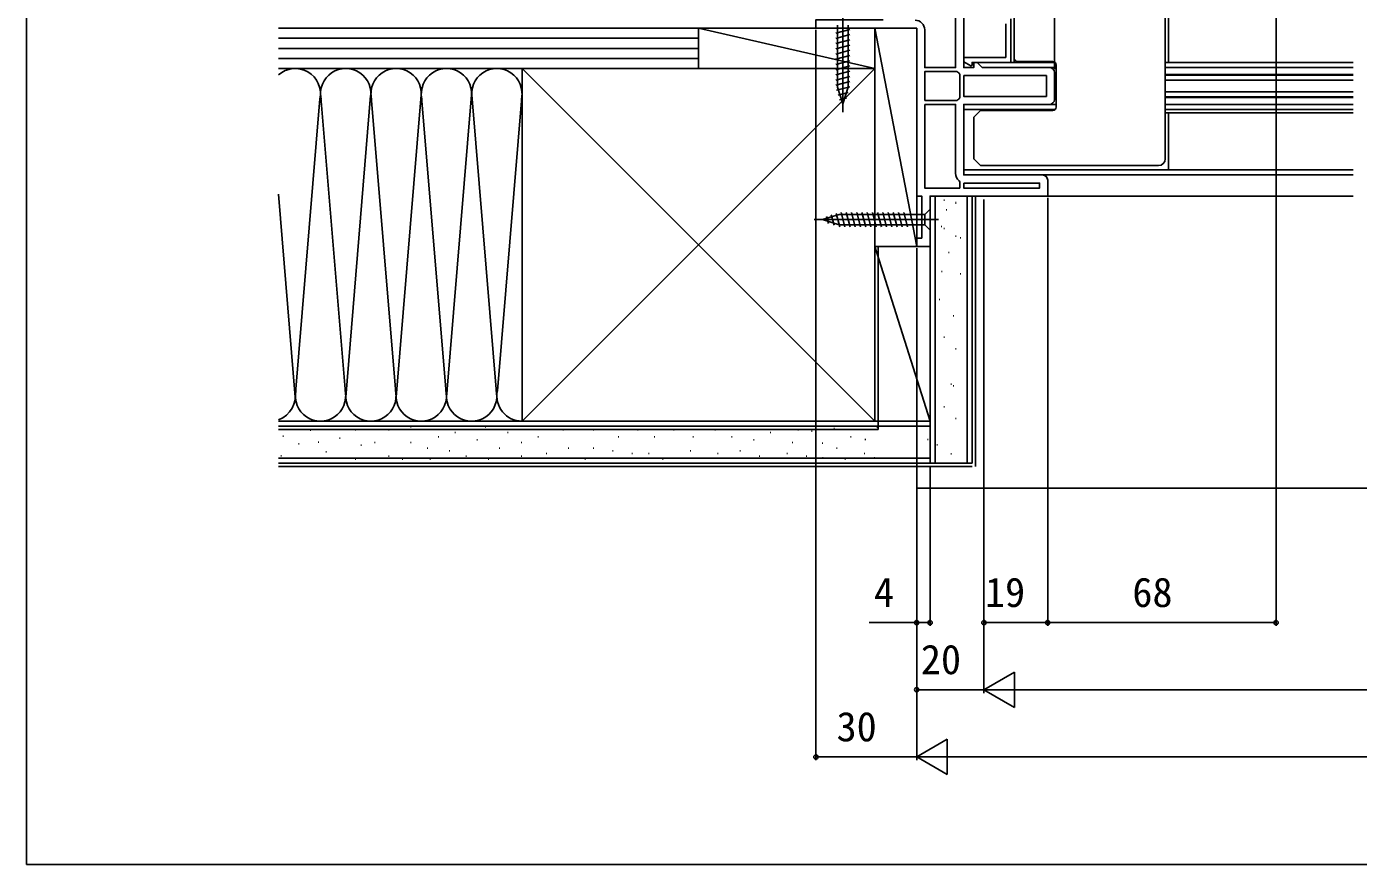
# Model space of a CAD drawing. Units: millimetres, scale not verified. Extents: x -525 to 525, y -783 to 779.
# Drawn here: x -525 to -128.5, y -782.8 to -533.3 of the extents above; entities that cross this region are included whole.
import ezdxf
from ezdxf.enums import TextEntityAlignment as Align

# ---------------------------------------------------------------- set-up
doc = ezdxf.new("R2010")
doc.units = ezdxf.units.MM
doc.header["$LTSCALE"] = 4
for name, color, linetype in [('0-2_YKK_11', 7, 'Continuous'), ('0-4_YKK_12', 2, 'Continuous'), ('0-5_YKK_13', 4, 'Continuous'), ('0-7_YKK_D', 6, 'Continuous'), ('0-8_YKK_ZWAK', 7, 'Continuous'), ('0-9_YSS_K', 3, 'Continuous'), ('0-A_YSS_KE', 3, 'Continuous')]:
    doc.layers.add(name, color=color, linetype=linetype)
doc.styles.add('ＭＳ ゴシック', font='')
doc.styles.get('ＭＳ ゴシック').set_extended_font_data('MS Gothic')

msp = doc.modelspace()

# ---------------------------------------------------------------- linework, layer by layer
at = {"layer": '0-2_YKK_11'}
msp.add_line((-219, -547), (-219, -555), dxfattribs=at)
for points in [[(-220.5, -494.5), (-240.5, -494.5), (-242, -496), (-243, -496), (-243, -494.5), (-246, -494.5), (-246, -545.5), (-243, -545.5), (-243, -544), (-242, -544), (-240.5, -545.5), (-220.5, -545.5)], [(-248.4, -513), (-248.4, -545.5), (-257.6, -545.5), (-257.6, -534.3)], [(-221, -579), (-221, -583.8), (-256, -583.8), (-256, -598.8), (-260, -598.8), (-260, -596.3), (-258.5, -596.3), (-258.5, -583.8), (-260, -583.8), (-260, -533.8), (-290, -533.8), (-290, -531.3), (-270, -531.3)], [(-232, -531.044), (-232, -544), (-243.5, -544), (-243.5, -544.827), (-243.84, -545.023), (-246, -543.776), (-246, -542.5), (-233.5, -542.5), (-233.5, -532.5)], [(-247.711, -546.876), (-248.092, -546.7), (-257.6, -546.7), (-257.6, -555.3)], [(-247.377, -554.789), (-247.2, -554.408), (-247.2, -547.592), (-247.377, -547.211)], [(-257.6, -555.3), (-248.092, -555.3), (-247.711, -555.124)], [(-257.6, -556.5), (-257.6, -581.4), (-247.2, -581.4), (-247.2, -579.592), (-247.377, -579.211)], [(-248.4, -577), (-248.4, -556.5), (-257.6, -556.5)], [(-220.5, -556.5), (-246, -556.5), (-246, -577.5), (-222.5, -577.5)]]:
    msp.add_lwpolyline(points, dxfattribs=at)
for points in [[(-246, -547.9), (-221.4, -547.9), (-221.4, -554.1), (-246, -554.1)], [(-246, -579.9), (-223.4, -579.9), (-223.4, -581.4), (-246, -581.4)]]:
    msp.add_lwpolyline(points, close=True, dxfattribs=at)
for centre, radius, start, end in [((-260.5, -534.3), 2.9, 0.00001, 89.99999), ((-245.5, -545), 2.9, 220.32022, 229.67978), ((-220.5, -547), 1.5, 0.00001, 89.99999), ((-245.5, -557), 2.9, 130.32022, 139.67978), ((-220.5, -555), 1.5, 270.00001, 359.99999), ((-245.5, -577), 2.9, 179.99999, 229.67978), ((-222.5, -579), 1.5, 0.00001, 89.99999)]:
    msp.add_arc(centre, radius, start, end, dxfattribs=at)
at = {"layer": '0-4_YKK_12'}
for p, q in [((-185, -513.5), (-185, -544)), ((-232.5, -544), (-218.793, -544)), ((-220.5, -545.5), (-218.5, -545.5)), ((-186, -544), (-130, -544)), ((-186, -545.5), (-130, -545.5)), ((-219.03, -547.6), (-218.5, -547.6)), ((-219, -548.85), (-218.5, -548.85)), ((-186, -547.6), (-130, -547.6)), ((-186, -547.75), (-130, -547.75)), ((-186, -549.3), (-130, -549.3)), ((-219, -553.15), (-218.5, -553.15)), ((-219, -554.4), (-218.5, -554.4)), ((-186, -552.7), (-130, -552.7)), ((-186, -554.25), (-130, -554.25)), ((-186, -554.4), (-130, -554.4)), ((-246, -558), (-218.793, -558)), ((-220.5, -556.5), (-218.5, -556.5)), ((-186, -556.5), (-130, -556.5)), ((-186, -558), (-130, -558)), ((-186, -559), (-130, -559)), ((-185, -559), (-185, -576)), ((-246, -576), (-130, -576)), ((-222.5, -577.5), (-130, -577.5)), ((-221.5, -583.8), (-130, -583.8))]:
    msp.add_line(p, q, dxfattribs=at)
at = {"layer": '0-5_YKK_13'}
for p, q in [((-282, -528.8), (-282, -558.8)), ((-231, -542.7), (-231, -528.872)), ((-186, -529.149), (-186, -571.847)), ((-279.9, -534.151), (-284.1, -535.276)), ((-283.55, -532.85), (-283.55, -551.384)), ((-280.45, -532.85), (-280.45, -551.384)), ((-279.9, -535.704), (-284.1, -536.829)), ((-279.9, -537.257), (-284.1, -538.382)), ((-279.9, -538.81), (-284.1, -539.935)), ((-279.9, -540.363), (-284.1, -541.488)), ((-279.9, -541.916), (-284.1, -543.041)), ((-231, -542.7), (-231, -544)), ((-279.9, -543.469), (-284.1, -544.594)), ((-279.9, -545.021), (-284.1, -546.147)), ((-279.9, -546.574), (-284.1, -547.7)), ((-219.5, -543.7), (-230, -543.7)), ((-220, -544), (-220, -543.7)), ((-218.5, -557.3), (-218.5, -544.7)), ((-279.9, -548.127), (-284.1, -549.253)), ((-279.9, -549.68), (-284.1, -550.806)), ((-279.9, -551.233), (-283.841, -552.289)), ((-282, -556.3), (-283.55, -551.384)), ((-282, -556.3), (-283.55, -551.384)), ((-280.354, -552.908), (-283.39, -553.721)), ((-280.889, -554.604), (-282.938, -555.153)), ((-282, -556.3), (-280.45, -551.384)), ((-241.553, -558.853), (-243, -560.3)), ((-243, -560.3), (-243, -571.774)), ((-186, -571.847), (-186, -572.7)), ((-288, -590.799), (-283.084, -589.249)), ((-288, -590.799), (-283.084, -589.249)), ((-286.304, -591.911), (-286.853, -589.861)), ((-284.608, -592.446), (-285.421, -589.409)), ((-282.933, -592.899), (-283.989, -588.958)), ((-257.55, -589.25), (-283.084, -589.249)), ((-281.38, -592.899), (-282.506, -588.699)), ((-279.827, -592.899), (-280.953, -588.699)), ((-278.274, -592.899), (-279.4, -588.699)), ((-276.722, -592.899), (-277.847, -588.699)), ((-275.169, -592.899), (-276.294, -588.699)), ((-273.616, -592.9), (-274.741, -588.7)), ((-272.063, -592.9), (-273.188, -588.7)), ((-270.51, -592.9), (-271.635, -588.7)), ((-268.957, -592.9), (-270.082, -588.7)), ((-267.404, -592.9), (-268.529, -588.7)), ((-265.851, -592.9), (-266.976, -588.7)), ((-264.298, -592.9), (-265.424, -588.7)), ((-262.745, -592.9), (-263.871, -588.7)), ((-253.5, -590.8), (-290.5, -590.799)), ((-288, -590.799), (-283.084, -592.349)), ((-257.55, -592.35), (-283.084, -592.349)), ((-256, -593.9), (-257.55, -592.35))]:
    msp.add_line(p, q, dxfattribs=at)
for points in [[(-241.553, -558.853), (-241, -558.3), (-219.5, -558.3)], [(-241, -574.7), (-243, -572.699), (-243, -571.774)], [(-241, -574.7), (-234.5, -574.7), (-188, -574.7)], [(-256, -593.9), (-256, -587.7), (-257.55, -589.25), (-257.55, -592.35)]]:
    msp.add_lwpolyline(points, dxfattribs=at)
for centre, radius, start, end in [((-230, -542.7), 1, 180, 270), ((-219.5, -544.7), 1, 360, 90), ((-219.5, -557.3), 1, 270, 0), ((-188, -572.7), 2, 270, 0)]:
    msp.add_arc(centre, radius, start, end, dxfattribs=at)
at = {"layer": '0-7_YKK_D'}
for p, q in [((-219, -546), (-219, -407.05)), ((-153, -512.5), (-153, -711.8)), ((-290, -534.301), (-290, -751.8)), ((-240, -584.8), (-240, -731.8)), ((-240, -584.8), (-240, -731.8)), ((-240, -584.8), (-240, -711.8)), ((-221, -584.3), (-221, -711.8)), ((-221, -584.3), (-221, -711.8)), ((-260, -599.25), (-260, -751.8)), ((-260, -599.3), (-260, -751.8)), ((-260, -599.3), (-260, -731.8)), ((-260, -599.3), (-260, -711.8)), ((-256, -664.298), (-256, -711.8)), ((-240, -710.8), (-221, -710.8)), ((-221, -710.8), (-153, -710.8)), ((-240, -730.8), (-230.907, -725.55)), ((-230.907, -736.05), (-230.907, -725.55)), ((-260, -730.8), (-240, -730.8)), ((-240, -730.8), (-230.907, -736.05)), ((-240, -730.8), (-221.813, -730.8)), ((-229.5, -730.8), (229.5, -730.8)), ((-260, -750.8), (-250.907, -745.55)), ((-250.907, -756.05), (-250.907, -745.55)), ((-290, -750.8), (-260, -750.8)), ((-260, -750.8), (-250.907, -756.05)), ((-260, -750.8), (-241.813, -750.8)), ((249.5, -750.8), (-249.5, -750.8))]:
    msp.add_line(p, q, dxfattribs=at)
msp.add_lwpolyline([(-256, -710.8), (-260, -710.8), (-274.118, -710.8)], dxfattribs=at)
for centre in [(-260, -710.8), (-256, -710.8), (-240, -710.8), (-221, -710.8), (-221, -710.8), (-153, -710.8), (-260, -730.8), (-290, -750.8)]:
    msp.add_circle(centre, 0.637, dxfattribs=at)
at = {"layer": '0-8_YKK_ZWAK'}
msp.add_line((-525, 747.2), (-525, -782.8), dxfattribs=at)
msp.add_lwpolyline([(-525, -782.8), (525, -782.8), (525, 747.2)], dxfattribs=at)
at = {"layer": '0-9_YSS_K'}
for p, q in [((-450, -533.8), (-325, -533.8)), ((-346, -533.8), (-301, -533.8)), ((-325, -545.8), (-325, -533.8)), ((-325, -533.8), (-272.5, -545.8)), ((-260, -598.8), (-272.5, -533.8)), ((-450, -536.8), (-325, -536.8)), ((-450, -539.8), (-325, -539.8)), ((-450, -542.8), (-325, -542.8)), ((-377.5, -545.8), (-450, -545.8)), ((-325, -545.8), (-450, -545.8)), ((-272.5, -650.8), (-377.5, -545.8)), ((-272.5, -545.8), (-377.5, -650.8)), ((-437.658, -554.832), (-445, -643.681)), ((-430, -643.681), (-437.577, -551.982)), ((-422.575, -553.832), (-430, -643.681)), ((-415, -643.681), (-422.501, -552.907)), ((-407.661, -554.865), (-415, -643.681)), ((-407.39, -554.245), (-400, -643.681)), ((-400, -643.681), (-392.658, -554.832)), ((-392.342, -554.832), (-385, -643.681)), ((-377.506, -552.994), (-384.842, -641.768)), ((-450, -583.173), (-445, -643.681)), ((-254.5, -663.298), (-254.5, -583.8)), ((-251.768, -584.987), (-251.968, -584.987)), ((-248.271, -585.686), (-248.471, -585.686)), ((-248.271, -585.852), (-248.471, -585.852)), ((-245, -663.298), (-245, -583.8)), ((-242.5, -664.3), (-242.5, -583.802)), ((-251.069, -587.873), (-251.269, -587.873)), ((-252.467, -592.846), (-252.667, -592.846)), ((-251.768, -593.468), (-251.968, -593.468)), ((-248.213, -595.715), (-248.413, -595.715)), ((-246.872, -596.265), (-247.072, -596.265)), ((-272.5, -598.8), (-256, -598.8)), ((-272.5, -650.8), (-272.5, -598.8)), ((-272.5, -598.8), (-256, -650.798)), ((-256, -650.8), (-256, -598.8)), ((-250.311, -600.611), (-250.511, -600.611)), ((-252.409, -606.205), (-252.609, -606.205)), ((-246.814, -606.905), (-247.014, -606.905)), ((-253.108, -614.598), (-253.308, -614.598)), ((-248.912, -619.493), (-249.112, -619.493)), ((-251.71, -625.787), (-251.91, -625.787)), ((-248.213, -629.284), (-248.413, -629.284)), ((-249.612, -639.775), (-249.812, -639.775)), ((-248.912, -640.276), (-249.112, -640.276)), ((-251.71, -646.57), (-251.91, -646.57)), ((-248.213, -650.067), (-248.413, -650.067)), ((-377.5, -650.8), (-450, -650.8)), ((-450, -652.3), (-256, -652.3)), ((-440.384, -653.517), (-440.584, -653.517)), ((-426.996, -653.366), (-427.196, -653.366)), ((-417.106, -653.366), (-417.306, -653.366)), ((-410.512, -652.542), (-410.712, -652.542)), ((-397.326, -654.19), (-397.526, -654.19)), ((-388.26, -652.542), (-388.46, -652.542)), ((-381.667, -654.19), (-381.867, -654.19)), ((-365.184, -653.366), (-365.384, -653.366)), ((-356.118, -653.366), (-356.318, -653.366)), ((-342.931, -653.366), (-343.131, -653.366)), ((-332.217, -653.366), (-332.417, -653.366)), ((-319.924, -653.366), (-320.124, -653.366)), ((-303.44, -654.19), (-303.64, -654.19)), ((-295.199, -653.366), (-295.399, -653.366)), ((-291.108, -653.799), (-291.308, -653.799)), ((-284.481, -653.019), (-284.681, -653.019)), ((-272.5, -650.8), (-256, -650.8)), ((-271.684, -652.63), (-271.884, -652.63)), ((-448.563, -655.27), (-448.763, -655.27)), ((-443.889, -657.607), (-444.089, -657.607)), ((-438.046, -657.023), (-438.246, -657.023)), ((-431.619, -655.854), (-431.819, -655.854)), ((-425.347, -657.987), (-425.547, -657.987)), ((-421.227, -657.162), (-421.427, -657.162)), ((-410.512, -657.162), (-410.712, -657.162)), ((-402.271, -655.514), (-402.471, -655.514)), ((-390.733, -656.338), (-390.933, -656.338)), ((-377.546, -657.162), (-377.746, -657.162)), ((-372.601, -655.514), (-372.801, -655.514)), ((-348.701, -655.514), (-348.9, -655.514)), ((-337.986, -655.514), (-338.186, -655.514)), ((-326.448, -655.514), (-326.648, -655.514)), ((-314.979, -655.514), (-315.179, -655.514)), ((-308.385, -656.338), (-308.585, -656.338)), ((-296.847, -657.162), (-297.047, -657.162)), ((-287.989, -657.417), (-288.189, -657.417)), ((-279.54, -655.514), (-279.74, -655.514)), ((-275.192, -656.248), (-275.392, -656.248)), ((-256.617, -656.248), (-256.817, -656.248)), ((-253.808, -657.87), (-254.008, -657.87)), ((-450, -661.8), (-256, -661.8)), ((-449.148, -661.113), (-449.348, -661.113)), ((-435.709, -659.944), (-435.909, -659.944)), ((-426.996, -662.107), (-427.196, -662.107)), ((-417.106, -661.283), (-417.306, -661.283)), ((-412.985, -662.107), (-413.185, -662.107)), ((-405.568, -658.811), (-405.768, -658.811)), ((-404.743, -662.107), (-404.943, -662.107)), ((-398.974, -659.635), (-399.174, -659.635)), ((-394.029, -661.283), (-394.229, -661.283)), ((-387.436, -662.107), (-387.636, -662.107)), ((-384.139, -658.811), (-384.339, -658.811)), ((-377.546, -661.283), (-377.746, -661.283)), ((-370.129, -660.459), (-370.329, -660.459)), ((-363.535, -658.811), (-363.735, -658.811)), ((-358.59, -662.107), (-358.79, -662.107)), ((-356.118, -658.811), (-356.318, -658.811)), ((-350.349, -659.635), (-350.549, -659.635)), ((-344.58, -660.459), (-344.78, -660.459)), ((-339.635, -660.459), (-339.835, -660.459)), ((-335.514, -662.107), (-335.714, -662.107)), ((-327.272, -659.635), (-327.472, -659.635)), ((-319.099, -660.459), (-319.299, -660.459)), ((-312.506, -659.635), (-312.706, -659.635)), ((-306.737, -661.283), (-306.937, -661.283)), ((-298.495, -660.459), (-298.695, -660.459)), ((-292.726, -661.283), (-292.926, -661.283)), ((-287.8, -661.705), (-288, -661.705)), ((-283.661, -658.811), (-283.861, -658.811)), ((-281.188, -662.107), (-281.388, -662.107)), ((-275.419, -660.459), (-275.619, -660.459)), ((-272.463, -661.705), (-272.663, -661.705)), ((-249.612, -660.557), (-249.812, -660.557)), ((-450, -664.3), (-243.5, -664.3)), ((-260, -663.3), (-260, -670.8)), ((-118.5, -670.8), (-260, -670.8))]:
    msp.add_line(p, q, dxfattribs=at)
for points in [[(-325, -545.8), (-325, -533.8), (-272.5, -533.8), (-272.5, -545.8)], [(-272.5, -598.8), (-272.5, -533.8), (-260, -533.8), (-260, -598.8)]]:
    msp.add_lwpolyline(points, close=True, dxfattribs=at)
for centre, start, end in [((-445, -553.3), 348.21644, 131.81058), ((-430, -553.3), 348.21621, 191.78356), ((-415, -553.3), 348.21621, 191.78332), ((-400, -553.3), 348.21621, 191.78332), ((-385, -553.3), 348.21621, 191.78332), ((-452.5, -643.3), 289.471, 11.78354), ((-437.5, -643.3), 168.21636, 11.78354), ((-422.5, -643.3), 168.21647, 11.78354), ((-407.5, -643.3), 168.21647, 11.78354), ((-392.5, -643.3), 168.21647, 11.78354), ((-377.5, -643.3), 168.21647, 270)]:
    msp.add_arc(centre, 7.5, start, end, dxfattribs=at)
at = {"layer": '0-A_YSS_KE'}
for p, q in [((-377.5, -559.765), (-377.5, -545.8)), ((-377.5, -650.8), (-377.5, -553.3)), ((-256, -584.987), (-256, -663.298)), ((-243.5, -583.8), (-243.5, -663.298)), ((-271.5, -598.8), (-271.5, -653.3)), ((-450, -650.8), (-256, -650.8)), ((-271.5, -653.3), (-450, -653.3)), ((-256, -663.3), (-256, -650.8)), ((-450, -663.3), (-256, -663.3)), ((-243.5, -663.298), (-256, -663.298))]:
    msp.add_line(p, q, dxfattribs=at)
msp.add_lwpolyline([(-377.5, -545.8), (-272.5, -545.8), (-272.5, -650.8), (-377.5, -650.8)], dxfattribs=at)

# ---------------------------------------------------------------- texts
at = {"layer": '0-7_YKK_D', "style": 'ＭＳ ゴシック'}
for s, p in [('4', (-272.732, -708.8)), ('19', (-239.67, -708.8)), ('68', (-195.795, -708.8)), ('20', (-258.759, -728.8)), ('30', (-283.864, -748.8))]:
    msp.add_text(s, height=8.798, dxfattribs=at).set_placement(p, align=Align.BOTTOM_LEFT)

doc.saveas('drawing.dxf')
